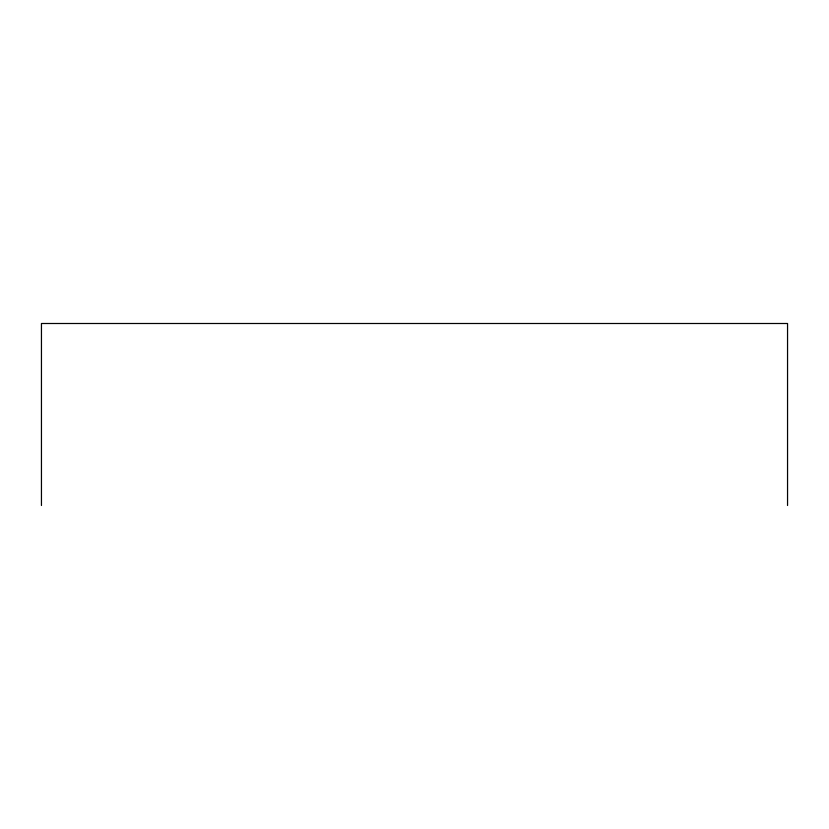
<?xml version="1.0" encoding="UTF-8"?>
<svg xmlns="http://www.w3.org/2000/svg" width="829" height="829" viewBox="0 0 829 829"><rect width="100%" height="100%" fill="white"/><g stroke="black" fill="none" stroke-linecap="round" stroke-linejoin="round"><path stroke-width="1.24" d="M787.55 505.503L787.55 323.497L41.45 323.497L41.45 505.503"/></g></svg>
